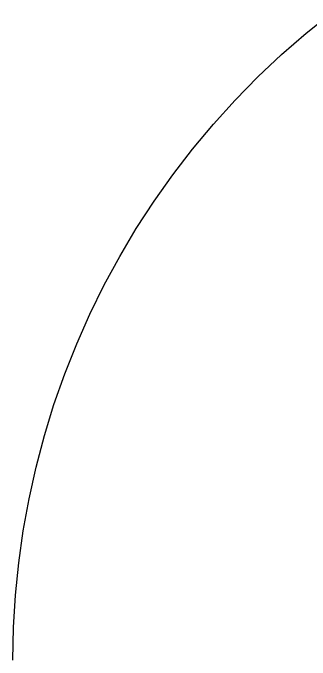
# Model space of a CAD drawing. Header units: millimetres. Extents: x -70 to 246, y -216 to 66.
# Drawn here: x -66 to -42, y 0 to 52.3 of the extents above; entities that cross this region are included whole.
import ezdxf

# ---------------------------------------------------------------- set-up
doc = ezdxf.new("R2010")
doc.units = ezdxf.units.MM
doc.layers.add('TOP_XY', color=7, linetype='Continuous')

msp = doc.modelspace()

# ---------------------------------------------------------------- linework, layer by layer
at = {"layer": 'TOP_XY'}
for p, q in [((-42.312, 50.653), (-40.265, 52.295)), ((-44.292, 48.93), (-42.312, 50.653)), ((-46.203, 47.131), (-44.292, 48.93)), ((-48.04, 45.257), (-46.203, 47.131)), ((-49.801, 43.311), (-48.04, 45.257)), ((-51.484, 41.297), (-49.801, 43.311)), ((-53.085, 39.217), (-51.484, 41.297)), ((-54.602, 37.076), (-53.085, 39.217)), ((-56.033, 34.876), (-54.602, 37.076)), ((-57.375, 32.62), (-56.033, 34.876)), ((-58.627, 30.314), (-57.375, 32.62)), ((-59.785, 27.959), (-58.627, 30.314)), ((-60.85, 25.56), (-59.785, 27.959)), ((-61.818, 23.121), (-60.85, 25.56)), ((-62.688, 20.645), (-61.818, 23.121)), ((-63.459, 18.136), (-62.688, 20.645)), ((-64.13, 15.599), (-63.459, 18.136)), ((-64.7, 13.037), (-64.13, 15.599)), ((-65.167, 10.454), (-64.7, 13.037)), ((-65.531, 7.855), (-65.167, 10.454)), ((-65.791, 5.244), (-65.531, 7.855)), ((-65.948, 2.624), (-65.791, 5.244)), ((-66, 0), (-65.948, 2.624))]:
    msp.add_line(p, q, dxfattribs=at)

doc.saveas('drawing.dxf')
